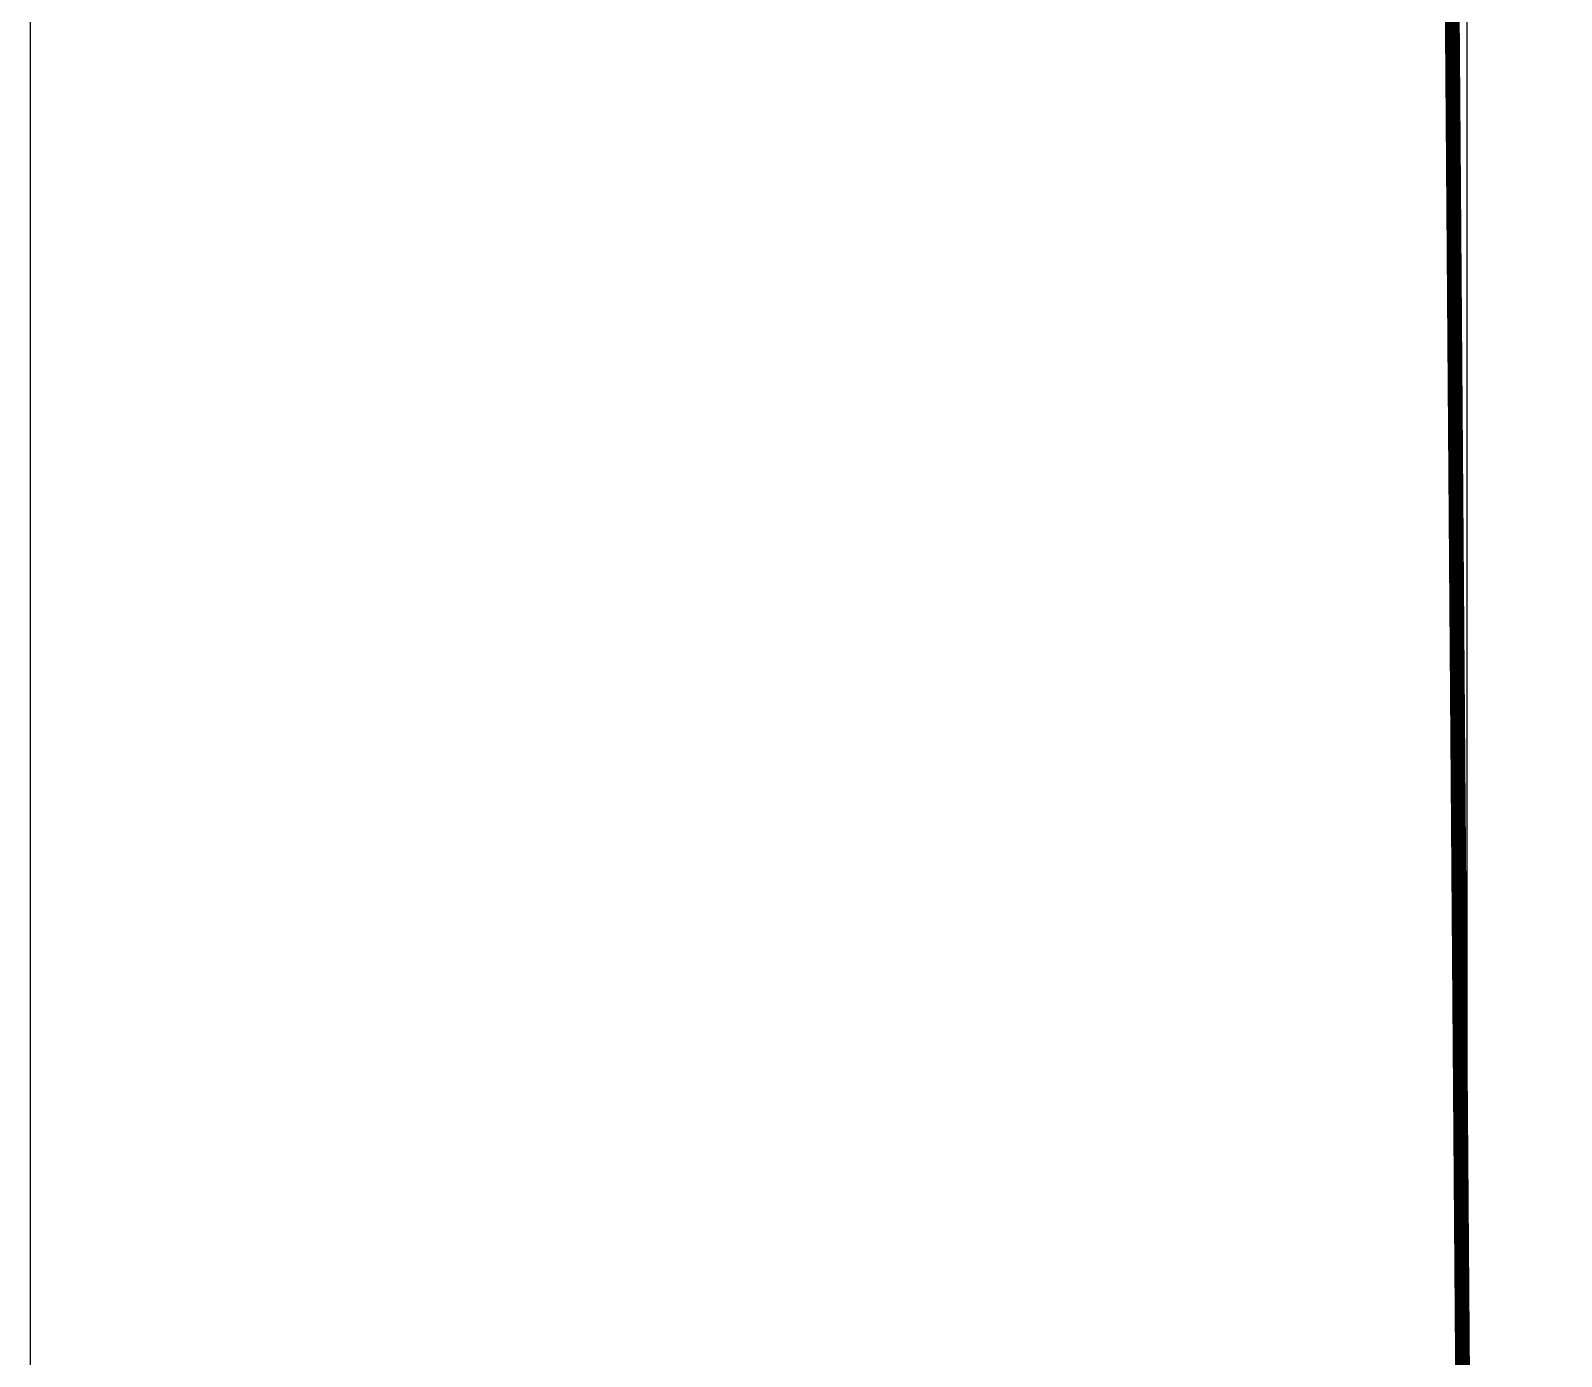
# Model space of a CAD drawing. Header units: millimetres. Extents: x 19715 to 35549, y 3563 to 14826.
# Drawn here: x 21250 to 21766, y 10254 to 10701 of the extents above; entities that cross this region are included whole.
import ezdxf

# ---------------------------------------------------------------- set-up
doc = ezdxf.new("R2010")
doc.units = ezdxf.units.MM
doc.linetypes.add('BORDER', pattern=[44.45, 12.7, -6.35, 12.7, -6.35, 0, -6.35])
doc.layers.add('0000边界', color=5, linetype='Continuous', lineweight=0)
doc.layers.add('RD-红线', color=7, linetype='Continuous')

msp = doc.modelspace()

# ---------------------------------------------------------------- linework, layer by layer
at = {"layer": '0000边界', "linetype": 'BORDER', "ltscale": 5, "const_width": 5}
msp.add_lwpolyline([(24835.2, 13678.52), (24616.36, 13796.25), (24361.98, 13854.17), (24149.84, 13854.07), (23938.47, 13812.96), (23551.29, 13717.66), (23323.1, 13693.36), (23089.29, 13698.97), (22817.4, 13727.08), (21971.96, 13872.83), (21973.62, 13872.55), (21975.66, 13858.11), (21887.15, 13047.26), (22064.18, 12796.63), (22596.9, 11710.8), (21876.64, 11391.11), (21725.75, 11197.54), (21734.47, 10044.38), (21433.59, 10053.18), (21435.35, 9864.85), (21587.23, 9725.65), (21620.22, 9694.34)], dxfattribs=at)
at = {"layer": 'RD-红线'}
for points in [[(21249.94, 7833.18), (21249.94, 11293.27)], [(21249.94, 10268.63), (21249.94, 11293.27)], [(21249.94, 7833.18), (21249.94, 11293.27)], [(21249.94, 7833.18), (21249.94, 11293.27)], [(21734.46, 10397.16), (21734.45, 11082.16)], [(21734.47, 9767.17), (21734.46, 10397.16)]]:
    msp.add_lwpolyline(points, dxfattribs=at)

doc.saveas('drawing.dxf')
